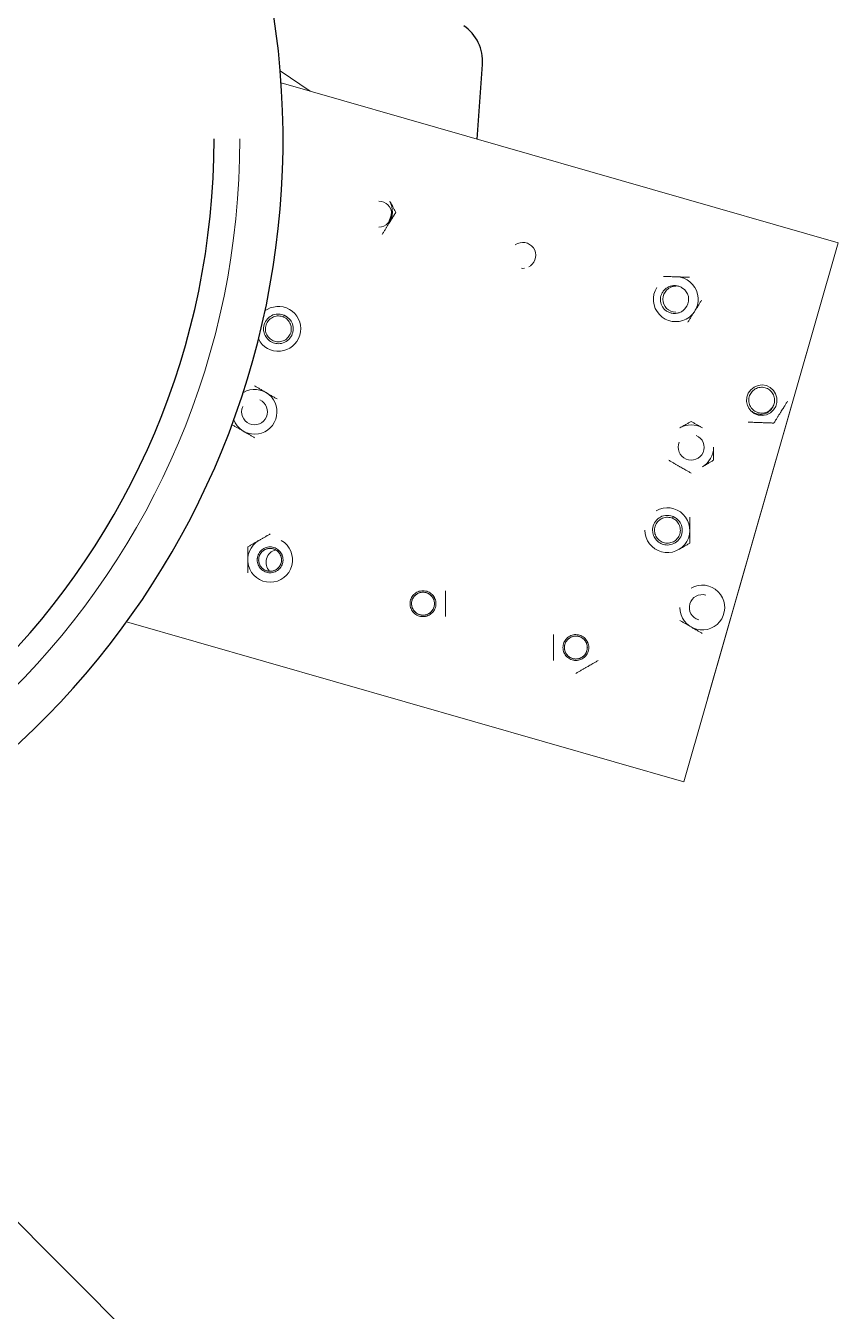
# Model space of a CAD drawing. Header units: millimetres. Extents: x -635 to 515, y -448 to 489.
# Drawn here: x 171.8 to 266.1, y 257.6 to 406.6 of the extents above; entities that cross this region are included whole.
import ezdxf

# ---------------------------------------------------------------- set-up
doc = ezdxf.new("R2010")
doc.units = ezdxf.units.MM

msp = doc.modelspace()

# ---------------------------------------------------------------- linework, layer by layer
at = {"color": 144, "linetype": 'Continuous', "lineweight": 18}
for p, q in [((201.348, 401.376), (204.801, 399.012)), ((266.051, 381.449), (201.454, 399.972)), ((248.134, 318.967), (266.051, 381.449)), ((230.424, 378.811), (230.176, 378.647)), ((229.479, 378.475), (229.339, 378.482)), ((229.68, 378.489), (229.479, 378.475)), ((248.474, 374.096), (248.475, 374.098)), ((199.834, 373.709), (199.567, 373.532)), ((201.729, 372.835), (201.815, 373.034)), ((263.296, 371.839), (250.892, 328.582)), ((263.295, 371.839), (263.296, 371.839)), ((263.296, 371.839), (263.309, 371.887)), ((197.077, 364.096), (197.032, 364.069)), ((258.447, 362.396), (258.241, 362.176)), ((258.495, 362.478), (258.32, 362.222)), ((246.834, 349.498), (246.92, 349.697)), ((198.675, 344.685), (198.7, 344.959)), ((201.56, 345.26), (201.402, 345.194)), ((201.675, 344.685), (201.65, 344.412)), ((219.286, 340.177), (219.127, 340.111)), ((183.537, 337.49), (248.134, 318.967)), ((218.439, 338.202), (217.902, 338.102)), ((237.012, 335.094), (236.853, 335.029)), ((250.892, 328.582), (250.878, 328.534))]:
    msp.add_line(p, q, dxfattribs=at)
at = {"color": 7, "linetype": 'Continuous', "lineweight": 25}
for p, q in [((224.167, 393.459), (224.795, 402.113)), ((235.527, 203.251), (136.014, 302.764))]:
    msp.add_line(p, q, dxfattribs=at)
at = {"color": 8, "linetype": 'Continuous', "lineweight": 25}
msp.add_line((250.892, 328.582), (250.892, 328.582), dxfattribs=at)
at = {"color": 144, "linetype": 'Continuous', "lineweight": 18, "flags": 128}
for points in [[(214.252, 385.037), (214.217, 384.645), (213.883, 383.752)], [(255.683, 362.26), (255.898, 361.964), (256.294, 361.655), (256.758, 361.47), (257.236, 361.421), (257.72, 361.506), (258.172, 361.727), (258.538, 362.061), (258.791, 362.467), (258.928, 362.944), (258.927, 363.447), (258.789, 363.919), (258.534, 364.326), (258.163, 364.66), (257.711, 364.878), (257.233, 364.961), (256.75, 364.91), (256.285, 364.721), (255.893, 364.412), (255.612, 364.023), (255.444, 363.561), (255.409, 363.059), (255.515, 362.575), (255.741, 362.153), (255.741, 362.153)], [(219.135, 340.456), (219.288, 340.176), (219.293, 340.163)]]:
    msp.add_lwpolyline(points, dxfattribs=at)
at = {"color": 7, "linetype": 'Continuous', "lineweight": 25}
for centre, radius, start, end in [((106.175, 393.483), 95.5, 279.46226, 260.53774), ((219.808, 402.474), 5, 355.85087, 55.60087), ((106.175, 393.483), 87.5, 180, 0)]:
    msp.add_arc(centre, radius, start, end, dxfattribs=at)
at = {"color": 144, "linetype": 'Continuous', "lineweight": 18}
for centre, radius, start, end in [((106.175, 393.483), 90.5, 180, 0), ((212.777, 384.764), 1.5, 270, 90), ((211.752, 385.058), 2.598, 328, 28), ((229.477, 379.976), 1.5, 305.47733, 125.47733), ((247.203, 374.893), 2.598, 148, 88), ((247.203, 374.893), 1.5, 90, 270), ((247.203, 374.893), 1.5, 328, 57.93125), ((201.133, 371.459), 2.598, 206.83874, 120), ((198.376, 361.846), 2.598, 200.96831, 120), ((198.376, 361.846), 1.5, 156.57723, 66.57723), ((248.994, 357.735), 2.598, 60, 120), ((248.994, 357.735), 1.5, 156.57723, 66.57723), ((248.994, 357.735), 2.598, 300, 0), ((246.237, 348.122), 2.598, 180, 120), ((200.175, 344.685), 2.598, 120, 60), ((201.2, 344.391), 1.5, 104.15523, 223.21807), ((250.284, 339.159), 2.598, 180, 120), ((250.284, 339.159), 1.5, 73.93071, 253.93071)]:
    msp.add_arc(centre, radius, start, end, dxfattribs=at)
for points, knots in [([(214.75, 384.954), (214.721, 385.008), (214.664, 385.115), (214.578, 385.276), (214.494, 385.435), (214.398, 385.616), (214.289, 385.821), (214.167, 386.05), (214.086, 386.202), (214.046, 386.278)], [0, 0, 0, 0, 0.1309632, 0.2572131, 0.3794934, 0.4986684, 0.6696844, 0.8353143, 1, 1, 1, 1]), ([(213.955, 383.682), (213.928, 383.639), (213.874, 383.552), (213.793, 383.423), (213.711, 383.292), (213.629, 383.159), (213.51, 382.969), (213.351, 382.715), (213.226, 382.514), (213.16, 382.41)], [0, 0, 0, 0, 0.0967737, 0.1947382, 0.2942162, 0.3955159, 0.4989293, 0.7384063, 1, 1, 1, 1]), ([(245.795, 377.542), (245.857, 377.539), (245.98, 377.535), (246.165, 377.529), (246.345, 377.522), (246.55, 377.515), (246.78, 377.507), (247.038, 377.498), (247.209, 377.492), (247.294, 377.489)], [0, 0, 0, 0, 0.1337424, 0.2617863, 0.3843849, 0.5018266, 0.6725879, 0.8381708, 1, 1, 1, 1]), ([(247.294, 377.489), (247.344, 377.488), (247.447, 377.484), (247.6, 377.479), (247.755, 377.473), (247.912, 377.468), (248.136, 377.46), (248.435, 377.449), (248.67, 377.441), (248.793, 377.437)], [0, 0, 0, 0, 0.0972349, 0.1956767, 0.2956528, 0.3974755, 0.5014407, 0.7397661, 1, 1, 1, 1]), ([(245.455, 375.177), (245.467, 375.221), (245.49, 375.307), (245.538, 375.433), (245.603, 375.576), (245.693, 375.732), (245.854, 375.949), (246.103, 376.179), (246.46, 376.375), (246.854, 376.477), (247.194, 376.48), (247.459, 376.432), (247.651, 376.368), (247.835, 376.281), (247.944, 376.203), (247.999, 376.164)], [0, 0, 0, 0, 0.0416373, 0.0831956, 0.124912, 0.1879945, 0.2501768, 0.3750416, 0.4995911, 0.6247574, 0.7496645, 0.81224, 0.87495, 0.9374409, 1, 1, 1, 1]), ([(245.455, 375.177), (245.418, 374.947), (245.426, 374.711), (245.534, 374.258), (245.632, 374.044), (245.769, 373.855)], [0, 0, 0, 0, 0.5, 0.5, 1, 1, 1, 1]), ([(248.474, 374.096), (248.458, 374.067), (248.426, 374.008), (248.371, 373.923), (248.311, 373.842), (248.225, 373.74), (248.105, 373.623), (247.891, 373.462), (247.588, 373.314), (247.192, 373.236), (246.789, 373.257), (246.466, 373.351), (246.226, 373.469), (246.058, 373.579), (245.903, 373.706), (245.814, 373.805), (245.769, 373.855)], [0, 0, 0, 0, 0.0314104, 0.0627411, 0.0941223, 0.1256839, 0.188201, 0.2507377, 0.375634, 0.5005637, 0.6253092, 0.7498787, 0.8124136, 0.8751254, 0.9375123, 1, 1, 1, 1]), ([(250.201, 374.788), (250.168, 374.735), (250.103, 374.631), (250.005, 374.475), (249.91, 374.322), (249.802, 374.149), (249.679, 373.953), (249.542, 373.733), (249.451, 373.588), (249.406, 373.516)], [0, 0, 0, 0, 0.13335788, 0.26104769, 0.3833203, 0.50046135, 0.67171409, 0.83774862, 1, 1, 1, 1]), ([(202.048, 372.879), (201.959, 372.939), (201.793, 373.051), (201.708, 373.089), (200.841, 373.241), (200.156, 372.927), (199.594, 372.354), (199.38, 371.647), (199.448, 370.976), (199.727, 370.405), (200.209, 369.962), (200.837, 369.725), (201.544, 369.739), (202.23, 370.063), (202.73, 370.682), (202.909, 371.458), (202.74, 372.178), (202.349, 372.734), (201.991, 372.935), (201.815, 373.034)], [0, 0, 0, 0, 0.04326658, 0.08028903, 0.14791826, 0.21518737, 0.2815987, 0.3497313, 0.40128149, 0.45478762, 0.5124599, 0.5682125, 0.62627653, 0.69285297, 0.75994858, 0.8277082, 0.89368986, 0.94764772, 1, 1, 1, 1]), ([(201.729, 372.835), (201.549, 372.913), (201.353, 372.955), (200.96, 372.962), (200.764, 372.926), (200.398, 372.781), (200.23, 372.673), (199.948, 372.4), (199.834, 372.235), (199.756, 372.055)], [0, 0, 0, 0, 0.25, 0.25, 0.5, 0.5, 0.75, 0.75, 1, 1, 1, 1]), ([(200.536, 370.082), (200.708, 370.008), (200.904, 369.963), (201.304, 369.955), (201.507, 369.993), (201.782, 370.103), (201.869, 370.148), (202.029, 370.252), (202.102, 370.31), (202.311, 370.511), (202.429, 370.678), (202.589, 371.047), (202.63, 371.247), (202.634, 371.537), (202.626, 371.63), (202.592, 371.818), (202.566, 371.912), (202.458, 372.188), (202.347, 372.362), (202.068, 372.648), (201.901, 372.76), (201.729, 372.835)], [0, 0, 0, 0, 0.125, 0.125, 0.25, 0.25, 0.3125, 0.3125, 0.375, 0.375, 0.5, 0.5, 0.625, 0.625, 0.6875, 0.6875, 0.75, 0.75, 0.875, 0.875, 1, 1, 1, 1]), ([(249.406, 373.516), (249.379, 373.473), (249.326, 373.387), (249.244, 373.257), (249.163, 373.126), (249.08, 372.994), (248.961, 372.803), (248.802, 372.549), (248.677, 372.349), (248.611, 372.244)], [0, 0, 0, 0, 0.0967737, 0.1947382, 0.2942162, 0.3955159, 0.4989293, 0.7384063, 1, 1, 1, 1]), ([(199.756, 372.055), (199.676, 371.87), (199.635, 371.67), (199.631, 371.38), (199.639, 371.287), (199.673, 371.099), (199.699, 371.005), (199.807, 370.729), (199.918, 370.555), (200.198, 370.269), (200.364, 370.157), (200.536, 370.082)], [0, 0, 0, 0, 0.25, 0.25, 0.375, 0.375, 0.5, 0.5, 0.75, 0.75, 1, 1, 1, 1]), ([(198.376, 364.846), (198.431, 364.815), (198.537, 364.753), (198.697, 364.661), (198.853, 364.57), (199.031, 364.468), (199.231, 364.353), (199.454, 364.224), (199.602, 364.138), (199.675, 364.096)], [0, 0, 0, 0, 0.1337424, 0.2617863, 0.3843849, 0.5018266, 0.6725879, 0.8381708, 1, 1, 1, 1]), ([(199.675, 364.096), (199.719, 364.071), (199.808, 364.019), (199.941, 363.942), (200.075, 363.865), (200.211, 363.787), (200.406, 363.674), (200.664, 363.525), (200.868, 363.407), (200.974, 363.346)], [0, 0, 0, 0, 0.0972349, 0.1956767, 0.2956528, 0.3974755, 0.5014407, 0.7397661, 1, 1, 1, 1]), ([(258.446, 362.394), (258.346, 362.235), (258.211, 362.087), (257.885, 361.855), (257.697, 361.771), (257.408, 361.706), (257.311, 361.694), (257.121, 361.689), (257.027, 361.695), (256.741, 361.742), (256.549, 361.813), (256.209, 362.026), (256.061, 362.168), (255.894, 362.404), (255.848, 362.485), (255.769, 362.659), (255.738, 362.751), (255.67, 363.039), (255.663, 363.246), (255.73, 363.64), (255.804, 363.827), (255.903, 363.986)], [0, 0, 0, 0, 0.125, 0.125, 0.25, 0.25, 0.3125, 0.3125, 0.375, 0.375, 0.5, 0.5, 0.625, 0.625, 0.6875, 0.6875, 0.75, 0.75, 0.875, 0.875, 1, 1, 1, 1]), ([(255.903, 363.986), (256.002, 364.145), (256.138, 364.293), (256.463, 364.526), (256.652, 364.61), (256.941, 364.676), (257.038, 364.688), (257.228, 364.693), (257.321, 364.687), (257.607, 364.64), (257.799, 364.569), (258.14, 364.356), (258.288, 364.215), (258.455, 363.978), (258.502, 363.897), (258.581, 363.724), (258.612, 363.631), (258.68, 363.343), (258.687, 363.136), (258.62, 362.742), (258.546, 362.555), (258.447, 362.396)], [0, 0, 0, 0, 0.125, 0.125, 0.25, 0.25, 0.3125, 0.3125, 0.375, 0.375, 0.5, 0.5, 0.625, 0.625, 0.6875, 0.6875, 0.75, 0.75, 0.875, 0.875, 1, 1, 1, 1]), ([(255.741, 362.153), (255.769, 362.121), (255.836, 362.045), (255.968, 361.926), (256.15, 361.794), (256.365, 361.681), (256.577, 361.608), (256.838, 361.551), (257.143, 361.535), (257.539, 361.605), (257.887, 361.766), (258.162, 361.992), (258.335, 362.198), (258.413, 362.335), (258.446, 362.394)], [0, 0, 0, 0, 0.0399596, 0.0951266, 0.1654042, 0.2500969, 0.3220728, 0.3748905, 0.4996517, 0.6047637, 0.7494378, 0.8530684, 0.9362775, 1, 1, 1, 1]), ([(260.173, 363.086), (260.14, 363.033), (260.075, 362.929), (259.977, 362.773), (259.882, 362.62), (259.774, 362.447), (259.651, 362.251), (259.514, 362.031), (259.423, 361.886), (259.378, 361.814)], [0, 0, 0, 0, 0.1333579, 0.2610477, 0.3833203, 0.5004614, 0.6717141, 0.8377486, 1, 1, 1, 1]), ([(248.994, 360.735), (248.94, 360.704), (248.836, 360.643), (248.678, 360.552), (248.522, 360.462), (248.344, 360.359), (248.144, 360.243), (247.919, 360.114), (247.769, 360.028), (247.695, 359.985)], [0, 0, 0, 0, 0.1309632, 0.2572131, 0.3794934, 0.4986684, 0.6696844, 0.8353143, 1, 1, 1, 1]), ([(250.293, 359.985), (250.248, 360.01), (250.159, 360.061), (250.026, 360.138), (249.893, 360.215), (249.759, 360.292), (249.564, 360.405), (249.305, 360.555), (249.1, 360.673), (248.994, 360.735)], [0, 0, 0, 0, 0.09837072, 0.19642284, 0.29514233, 0.39547612, 0.49831059, 0.74115596, 1, 1, 1, 1]), ([(257.084, 360.594), (257.034, 360.596), (256.931, 360.6), (256.778, 360.605), (256.623, 360.61), (256.466, 360.616), (256.242, 360.624), (255.943, 360.634), (255.708, 360.642), (255.585, 360.647)], [0, 0, 0, 0, 0.09723489, 0.19567673, 0.29565276, 0.39747547, 0.50144066, 0.73976614, 1, 1, 1, 1]), ([(259.378, 361.814), (259.352, 361.771), (259.298, 361.685), (259.216, 361.555), (259.135, 361.424), (259.052, 361.292), (258.933, 361.101), (258.774, 360.847), (258.649, 360.647), (258.583, 360.542)], [0, 0, 0, 0, 0.0967737, 0.1947382, 0.2942162, 0.3955159, 0.4989293, 0.7384063, 1, 1, 1, 1]), ([(197.077, 359.596), (197.033, 359.621), (196.945, 359.672), (196.811, 359.749), (196.677, 359.827), (196.541, 359.905), (196.347, 360.018), (196.088, 360.167), (195.885, 360.284), (195.778, 360.346)], [0, 0, 0, 0, 0.0972349, 0.1956767, 0.2956528, 0.3974755, 0.5014407, 0.7397661, 1, 1, 1, 1]), ([(198.376, 358.846), (198.322, 358.877), (198.215, 358.939), (198.055, 359.031), (197.899, 359.121), (197.722, 359.224), (197.522, 359.339), (197.299, 359.468), (197.15, 359.554), (197.077, 359.596)], [0, 0, 0, 0, 0.1337424, 0.2617863, 0.3843849, 0.5018266, 0.6725879, 0.8381708, 1, 1, 1, 1]), ([(258.583, 360.542), (258.521, 360.544), (258.398, 360.548), (258.213, 360.555), (258.033, 360.561), (257.828, 360.568), (257.598, 360.576), (257.34, 360.585), (257.169, 360.591), (257.084, 360.594)], [0, 0, 0, 0, 0.1337424, 0.2617863, 0.3843849, 0.5018266, 0.6725879, 0.8381708, 1, 1, 1, 1]), ([(251.592, 356.235), (251.592, 356.296), (251.592, 356.418), (251.592, 356.601), (251.592, 356.782), (251.592, 356.988), (251.592, 357.219), (251.592, 357.477), (251.592, 357.649), (251.592, 357.735)], [0, 0, 0, 0, 0.1316528, 0.25854202, 0.38142455, 0.50118051, 0.67130344, 0.83611621, 1, 1, 1, 1]), ([(247.695, 355.485), (247.651, 355.51), (247.562, 355.561), (247.429, 355.638), (247.294, 355.716), (247.159, 355.794), (246.964, 355.906), (246.706, 356.055), (246.502, 356.173), (246.396, 356.235)], [0, 0, 0, 0, 0.0972349, 0.1956767, 0.2956528, 0.3974755, 0.5014407, 0.7397661, 1, 1, 1, 1]), ([(250.293, 355.485), (250.337, 355.51), (250.426, 355.562), (250.559, 355.639), (250.692, 355.715), (250.826, 355.793), (251.022, 355.905), (251.281, 356.055), (251.486, 356.173), (251.592, 356.235)], [0, 0, 0, 0, 0.0983707, 0.1964228, 0.2951423, 0.3954761, 0.4983106, 0.741156, 1, 1, 1, 1]), ([(248.994, 354.735), (248.939, 354.766), (248.833, 354.827), (248.673, 354.92), (248.517, 355.01), (248.339, 355.112), (248.139, 355.228), (247.916, 355.357), (247.768, 355.442), (247.695, 355.485)], [0, 0, 0, 0, 0.1337424, 0.2617863, 0.3843849, 0.5018266, 0.6725879, 0.8381708, 1, 1, 1, 1]), ([(247.153, 349.542), (247.064, 349.603), (246.898, 349.715), (246.813, 349.753), (245.945, 349.904), (245.261, 349.591), (244.699, 349.017), (244.484, 348.311), (244.553, 347.64), (244.832, 347.068), (245.314, 346.625), (245.942, 346.388), (246.649, 346.403), (247.335, 346.726), (247.835, 347.346), (248.014, 348.122), (247.845, 348.841), (247.454, 349.397), (247.096, 349.598), (246.92, 349.697)], [0, 0, 0, 0, 0.04326658, 0.08028903, 0.14791826, 0.21518737, 0.2815987, 0.3497313, 0.40128149, 0.45478762, 0.5124599, 0.5682125, 0.62627653, 0.69285297, 0.75994858, 0.8277082, 0.89368986, 0.94764772, 1, 1, 1, 1]), ([(244.861, 348.718), (244.781, 348.534), (244.74, 348.333), (244.736, 348.044), (244.744, 347.95), (244.778, 347.763), (244.804, 347.669), (244.912, 347.393), (245.023, 347.219), (245.302, 346.932), (245.469, 346.82), (245.641, 346.746)], [0, 0, 0, 0, 0.25, 0.25, 0.375, 0.375, 0.5, 0.5, 0.75, 0.75, 1, 1, 1, 1]), ([(246.834, 349.498), (246.654, 349.576), (246.458, 349.619), (246.065, 349.625), (245.868, 349.589), (245.503, 349.445), (245.335, 349.336), (245.053, 349.063), (244.939, 348.898), (244.861, 348.718)], [0, 0, 0, 0, 0.25, 0.25, 0.5, 0.5, 0.75, 0.75, 1, 1, 1, 1]), ([(245.641, 346.746), (245.813, 346.671), (246.009, 346.626), (246.409, 346.618), (246.612, 346.656), (246.887, 346.766), (246.974, 346.812), (247.134, 346.915), (247.207, 346.973), (247.416, 347.174), (247.534, 347.341), (247.694, 347.71), (247.735, 347.911), (247.738, 348.2), (247.731, 348.293), (247.697, 348.481), (247.671, 348.575), (247.563, 348.851), (247.452, 349.025), (247.172, 349.312), (247.006, 349.424), (246.834, 349.498)], [0, 0, 0, 0, 0.125, 0.125, 0.25, 0.25, 0.3125, 0.3125, 0.375, 0.375, 0.5, 0.5, 0.625, 0.625, 0.6875, 0.6875, 0.75, 0.75, 0.875, 0.875, 1, 1, 1, 1]), ([(248.835, 349.622), (248.835, 349.559), (248.835, 349.437), (248.835, 349.252), (248.835, 349.072), (248.835, 348.868), (248.835, 348.637), (248.835, 348.378), (248.835, 348.207), (248.835, 348.122)], [0, 0, 0, 0, 0.1333579, 0.2610477, 0.3833203, 0.5004614, 0.6717141, 0.8377486, 1, 1, 1, 1]), ([(198.876, 346.935), (198.92, 346.961), (199.008, 347.012), (199.142, 347.089), (199.276, 347.166), (199.412, 347.245), (199.606, 347.357), (199.865, 347.506), (200.068, 347.624), (200.175, 347.685)], [0, 0, 0, 0, 0.0972349, 0.1956767, 0.2956528, 0.3974755, 0.5014407, 0.7397661, 1, 1, 1, 1]), ([(248.835, 348.122), (248.835, 348.071), (248.835, 347.97), (248.835, 347.817), (248.835, 347.662), (248.835, 347.506), (248.835, 347.282), (248.835, 346.982), (248.835, 346.745), (248.835, 346.622)], [0, 0, 0, 0, 0.09677371, 0.19473821, 0.29421619, 0.3955159, 0.49892928, 0.73840627, 1, 1, 1, 1]), ([(197.577, 346.185), (197.631, 346.217), (197.738, 346.278), (197.898, 346.371), (198.054, 346.461), (198.231, 346.563), (198.431, 346.679), (198.654, 346.808), (198.803, 346.893), (198.876, 346.935)], [0, 0, 0, 0, 0.1337424, 0.2617863, 0.3843849, 0.5018266, 0.6725879, 0.8381708, 1, 1, 1, 1]), ([(197.577, 344.685), (197.577, 344.736), (197.577, 344.838), (197.577, 344.991), (197.577, 345.145), (197.577, 345.301), (197.577, 345.526), (197.577, 345.825), (197.577, 346.062), (197.577, 346.185)], [0, 0, 0, 0, 0.0967737, 0.1947382, 0.2942162, 0.3955159, 0.4989293, 0.7384063, 1, 1, 1, 1]), ([(198.789, 344.111), (198.717, 344.284), (198.676, 344.48), (198.674, 344.881), (198.715, 345.083), (198.83, 345.356), (198.876, 345.442), (198.982, 345.6), (199.042, 345.673), (199.246, 345.879), (199.415, 345.994), (199.786, 346.148), (199.987, 346.186), (200.277, 346.185), (200.37, 346.176), (200.557, 346.139), (200.651, 346.111), (200.925, 345.999), (201.097, 345.885), (201.379, 345.602), (201.489, 345.433), (201.56, 345.26)], [0, 0, 0, 0, 0.125, 0.125, 0.25, 0.25, 0.3125, 0.3125, 0.375, 0.375, 0.5, 0.5, 0.625, 0.625, 0.6875, 0.6875, 0.75, 0.75, 0.875, 0.875, 1, 1, 1, 1]), ([(198.789, 344.111), (198.717, 344.284), (198.676, 344.48), (198.674, 344.881), (198.715, 345.083), (198.83, 345.356), (198.876, 345.442), (198.982, 345.6), (199.042, 345.673), (199.246, 345.879), (199.415, 345.994), (199.786, 346.148), (199.987, 346.186), (200.277, 346.185), (200.37, 346.176), (200.557, 346.139), (200.651, 346.111), (200.925, 345.999), (201.097, 345.885), (201.379, 345.602), (201.489, 345.433), (201.56, 345.26)], [0, 0, 0, 0, 0.125, 0.125, 0.25, 0.25, 0.3125, 0.3125, 0.375, 0.375, 0.5, 0.5, 0.625, 0.625, 0.6875, 0.6875, 0.75, 0.75, 0.875, 0.875, 1, 1, 1, 1]), ([(201.402, 345.194), (201.441, 345.071), (201.521, 344.821), (201.496, 344.422), (201.363, 344.05), (201.128, 343.734), (200.812, 343.497), (200.437, 343.363), (200.043, 343.345), (199.661, 343.44), (199.32, 343.643), (199.054, 343.937), (198.886, 344.293), (198.827, 344.684), (198.885, 345.077), (199.055, 345.434), (199.319, 345.726), (199.658, 345.931), (200.043, 346.026), (200.437, 346.007), (200.809, 345.875), (201.129, 345.638), (201.363, 345.32), (201.496, 344.95), (201.517, 344.554), (201.419, 344.169), (201.217, 343.832), (200.925, 343.566), (200.566, 343.395), (200.174, 343.338), (199.785, 343.396), (199.427, 343.564), (199.133, 343.831), (198.931, 344.169), (198.834, 344.551), (198.853, 344.949), (198.987, 345.321), (199.221, 345.637), (199.538, 345.873), (199.913, 346.007), (200.307, 346.026), (200.689, 345.931), (201.028, 345.727), (201.287, 345.452), (201.377, 345.231), (201.417, 345.133)], [0, 0, 0, 0, 0.0230101, 0.0468211, 0.0703977, 0.0930922, 0.1165788, 0.1404161, 0.1635622, 0.1864465, 0.2102181, 0.2338723, 0.2565985, 0.2799832, 0.3038337, 0.3271047, 0.3498943, 0.3736136, 0.3973328, 0.4201224, 0.4433934, 0.4672439, 0.4906286, 0.5133549, 0.537009, 0.5607806, 0.5836649, 0.606811, 0.6306483, 0.6541349, 0.6768294, 0.700406, 0.724217, 0.7472271, 0.7702373, 0.7940482, 0.8176248, 0.8403193, 0.863806, 0.8876432, 0.9107893, 0.9336736, 0.9574452, 0.9810994, 1, 1, 1, 1]), ([(248.835, 346.622), (248.782, 346.591), (248.678, 346.531), (248.519, 346.44), (248.364, 346.35), (248.186, 346.247), (247.985, 346.131), (247.76, 346.001), (247.611, 345.915), (247.536, 345.872)], [0, 0, 0, 0, 0.1309632, 0.2572131, 0.3794934, 0.4986684, 0.6696844, 0.8353143, 1, 1, 1, 1]), ([(197.577, 343.185), (197.577, 343.248), (197.577, 343.371), (197.577, 343.555), (197.577, 343.735), (197.577, 343.939), (197.577, 344.171), (197.577, 344.429), (197.577, 344.601), (197.577, 344.685)], [0, 0, 0, 0, 0.1333579, 0.2610477, 0.3833203, 0.5004614, 0.6717141, 0.8377486, 1, 1, 1, 1]), ([(201.56, 345.26), (201.632, 345.087), (201.674, 344.89), (201.676, 344.49), (201.635, 344.288), (201.52, 344.015), (201.473, 343.929), (201.367, 343.77), (201.308, 343.698), (201.104, 343.492), (200.935, 343.377), (200.564, 343.223), (200.363, 343.185), (200.073, 343.186), (199.98, 343.195), (199.793, 343.232), (199.699, 343.259), (199.425, 343.371), (199.253, 343.486), (198.97, 343.769), (198.861, 343.938), (198.789, 344.111)], [0, 0, 0, 0, 0.125, 0.125, 0.25, 0.25, 0.3125, 0.3125, 0.375, 0.375, 0.5, 0.5, 0.625, 0.625, 0.6875, 0.6875, 0.75, 0.75, 0.875, 0.875, 1, 1, 1, 1]), ([(201.56, 345.26), (201.632, 345.087), (201.674, 344.89), (201.676, 344.49), (201.635, 344.288), (201.52, 344.015), (201.473, 343.929), (201.367, 343.77), (201.308, 343.698), (201.104, 343.492), (200.935, 343.377), (200.564, 343.223), (200.363, 343.185), (200.073, 343.186), (199.98, 343.195), (199.793, 343.232), (199.699, 343.259), (199.425, 343.371), (199.253, 343.486), (198.97, 343.769), (198.861, 343.938), (198.789, 344.111)], [0, 0, 0, 0, 0.125, 0.125, 0.25, 0.25, 0.3125, 0.3125, 0.375, 0.375, 0.5, 0.5, 0.625, 0.625, 0.6875, 0.6875, 0.75, 0.75, 0.875, 0.875, 1, 1, 1, 1]), ([(216.515, 339.028), (216.443, 339.201), (216.401, 339.398), (216.4, 339.798), (216.441, 340), (216.555, 340.273), (216.602, 340.359), (216.708, 340.518), (216.767, 340.59), (216.971, 340.796), (217.14, 340.911), (217.512, 341.065), (217.713, 341.103), (218.002, 341.102), (218.096, 341.093), (218.282, 341.056), (218.376, 341.029), (218.65, 340.917), (218.823, 340.802), (219.105, 340.519), (219.214, 340.35), (219.286, 340.177)], [0, 0, 0, 0, 0.125, 0.125, 0.25, 0.25, 0.3125, 0.3125, 0.375, 0.375, 0.5, 0.5, 0.625, 0.625, 0.6875, 0.6875, 0.75, 0.75, 0.875, 0.875, 1, 1, 1, 1]), ([(216.515, 339.028), (216.443, 339.201), (216.401, 339.398), (216.4, 339.798), (216.441, 340), (216.555, 340.273), (216.602, 340.359), (216.708, 340.518), (216.767, 340.59), (216.971, 340.796), (217.14, 340.911), (217.512, 341.065), (217.713, 341.103), (218.002, 341.102), (218.096, 341.093), (218.282, 341.056), (218.376, 341.029), (218.65, 340.917), (218.823, 340.802), (219.105, 340.519), (219.214, 340.35), (219.286, 340.177)], [0, 0, 0, 0, 0.125, 0.125, 0.25, 0.25, 0.3125, 0.3125, 0.375, 0.375, 0.5, 0.5, 0.625, 0.625, 0.6875, 0.6875, 0.75, 0.75, 0.875, 0.875, 1, 1, 1, 1]), ([(219.286, 340.177), (219.358, 340.004), (219.4, 339.808), (219.401, 339.407), (219.36, 339.205), (219.246, 338.932), (219.199, 338.846), (219.093, 338.688), (219.034, 338.615), (218.83, 338.409), (218.661, 338.294), (218.289, 338.14), (218.088, 338.102), (217.799, 338.103), (217.706, 338.112), (217.519, 338.149), (217.425, 338.177), (217.151, 338.289), (216.978, 338.403), (216.696, 338.686), (216.587, 338.855), (216.515, 339.028)], [0, 0, 0, 0, 0.125, 0.125, 0.25, 0.25, 0.3125, 0.3125, 0.375, 0.375, 0.5, 0.5, 0.625, 0.625, 0.6875, 0.6875, 0.75, 0.75, 0.875, 0.875, 1, 1, 1, 1]), ([(219.286, 340.177), (219.358, 340.004), (219.4, 339.808), (219.401, 339.407), (219.36, 339.205), (219.246, 338.932), (219.199, 338.846), (219.093, 338.688), (219.034, 338.615), (218.83, 338.409), (218.661, 338.294), (218.289, 338.14), (218.088, 338.102), (217.799, 338.103), (217.706, 338.112), (217.519, 338.149), (217.425, 338.177), (217.151, 338.289), (216.978, 338.403), (216.696, 338.686), (216.587, 338.855), (216.515, 339.028)], [0, 0, 0, 0, 0.125, 0.125, 0.25, 0.25, 0.3125, 0.3125, 0.375, 0.375, 0.5, 0.5, 0.625, 0.625, 0.6875, 0.6875, 0.75, 0.75, 0.875, 0.875, 1, 1, 1, 1]), ([(219.127, 340.111), (219.167, 339.989), (219.246, 339.739), (219.221, 339.339), (219.089, 338.967), (218.854, 338.651), (218.537, 338.415), (218.163, 338.281), (217.769, 338.262), (217.386, 338.357), (217.045, 338.56), (216.78, 338.855), (216.612, 339.21), (216.553, 339.601), (216.611, 339.995), (216.781, 340.351), (217.045, 340.643), (217.384, 340.848), (217.769, 340.944), (218.162, 340.924), (218.534, 340.792), (218.854, 340.555), (219.089, 340.237), (219.222, 339.867), (219.242, 339.471), (219.145, 339.086), (218.942, 338.749), (218.651, 338.483), (218.291, 338.312), (217.9, 338.256), (217.511, 338.313), (217.153, 338.481), (216.858, 338.748), (216.656, 339.087), (216.56, 339.469), (216.578, 339.866), (216.713, 340.238), (216.947, 340.554), (217.264, 340.791), (217.639, 340.925), (218.032, 340.943), (218.415, 340.849), (218.752, 340.643), (218.988, 340.403), (219.064, 340.223), (219.089, 340.164)], [0, 0, 0, 0, 0.0231849, 0.0471767, 0.0709323, 0.0937992, 0.1174642, 0.1414825, 0.1648044, 0.1878625, 0.2118146, 0.2356485, 0.2585473, 0.2821096, 0.3061412, 0.329589, 0.3525517, 0.3764511, 0.4003505, 0.4233131, 0.4467609, 0.4707925, 0.4943548, 0.5172537, 0.5410875, 0.5650396, 0.5880977, 0.6114196, 0.6354379, 0.6591029, 0.6819698, 0.7057254, 0.7297172, 0.7529021, 0.776087, 0.8000788, 0.8238344, 0.8467013, 0.8703663, 0.8943847, 0.9177066, 0.9407646, 0.9647167, 0.9885506, 1, 1, 1, 1]), ([(220.499, 341.103), (220.499, 341.04), (220.499, 340.917), (220.499, 340.733), (220.499, 340.553), (220.499, 340.348), (220.499, 340.117), (220.499, 339.859), (220.499, 339.687), (220.499, 339.603)], [0, 0, 0, 0, 0.1333579, 0.2610477, 0.3833203, 0.5004614, 0.6717141, 0.8377486, 1, 1, 1, 1]), ([(220.499, 339.603), (220.499, 339.552), (220.499, 339.45), (220.499, 339.297), (220.499, 339.143), (220.499, 338.987), (220.499, 338.762), (220.499, 338.463), (220.499, 338.226), (220.499, 338.103)], [0, 0, 0, 0, 0.09677371, 0.19473821, 0.29421619, 0.3955159, 0.49892928, 0.73840627, 1, 1, 1, 1]), ([(248.985, 336.909), (248.941, 336.935), (248.853, 336.986), (248.719, 337.063), (248.585, 337.14), (248.449, 337.219), (248.255, 337.331), (247.996, 337.48), (247.792, 337.598), (247.686, 337.659)], [0, 0, 0, 0, 0.0972349, 0.1956767, 0.2956528, 0.3974755, 0.5014407, 0.7397661, 1, 1, 1, 1]), ([(250.284, 336.159), (250.23, 336.191), (250.123, 336.252), (249.963, 336.345), (249.807, 336.435), (249.63, 336.537), (249.43, 336.653), (249.206, 336.781), (249.058, 336.867), (248.985, 336.909)], [0, 0, 0, 0, 0.1337424, 0.2617863, 0.3843849, 0.5018266, 0.6725879, 0.8381708, 1, 1, 1, 1]), ([(233.028, 334.52), (233.028, 334.57), (233.028, 334.672), (233.028, 334.825), (233.028, 334.98), (233.028, 335.136), (233.028, 335.36), (233.028, 335.66), (233.028, 335.896), (233.028, 336.02)], [0, 0, 0, 0, 0.0967737, 0.1947382, 0.2942162, 0.3955159, 0.4989293, 0.7384063, 1, 1, 1, 1]), ([(234.241, 333.945), (234.169, 334.118), (234.127, 334.315), (234.126, 334.715), (234.166, 334.918), (234.281, 335.191), (234.328, 335.277), (234.434, 335.435), (234.493, 335.507), (234.697, 335.713), (234.866, 335.828), (235.237, 335.982), (235.438, 336.021), (235.728, 336.02), (235.821, 336.01), (236.008, 335.974), (236.102, 335.946), (236.376, 335.834), (236.548, 335.72), (236.831, 335.436), (236.94, 335.268), (237.012, 335.094)], [0, 0, 0, 0, 0.125, 0.125, 0.25, 0.25, 0.3125, 0.3125, 0.375, 0.375, 0.5, 0.5, 0.625, 0.625, 0.6875, 0.6875, 0.75, 0.75, 0.875, 0.875, 1, 1, 1, 1]), ([(234.241, 333.945), (234.169, 334.118), (234.127, 334.315), (234.126, 334.715), (234.166, 334.918), (234.281, 335.191), (234.328, 335.277), (234.434, 335.435), (234.493, 335.507), (234.697, 335.713), (234.866, 335.828), (235.237, 335.982), (235.438, 336.021), (235.728, 336.02), (235.821, 336.01), (236.008, 335.974), (236.102, 335.946), (236.376, 335.834), (236.548, 335.72), (236.831, 335.436), (236.94, 335.268), (237.012, 335.094)], [0, 0, 0, 0, 0.125, 0.125, 0.25, 0.25, 0.3125, 0.3125, 0.375, 0.375, 0.5, 0.5, 0.625, 0.625, 0.6875, 0.6875, 0.75, 0.75, 0.875, 0.875, 1, 1, 1, 1]), ([(236.853, 335.029), (236.892, 334.906), (236.972, 334.656), (236.947, 334.256), (236.814, 333.885), (236.58, 333.568), (236.263, 333.332), (235.888, 333.198), (235.494, 333.179), (235.112, 333.274), (234.771, 333.478), (234.506, 333.772), (234.338, 334.128), (234.278, 334.518), (234.337, 334.912), (234.506, 335.268), (234.77, 335.56), (235.11, 335.765), (235.495, 335.861), (235.888, 335.841), (236.26, 335.709), (236.58, 335.472), (236.814, 335.155), (236.947, 334.784), (236.968, 334.389), (236.871, 334.004), (236.668, 333.666), (236.377, 333.4), (236.017, 333.23), (235.626, 333.173), (235.237, 333.23), (234.878, 333.398), (234.584, 333.666), (234.382, 334.004), (234.285, 334.386), (234.304, 334.783), (234.438, 335.155), (234.673, 335.471), (234.989, 335.708), (235.364, 335.842), (235.758, 335.86), (236.141, 335.766), (236.478, 335.56), (236.714, 335.32), (236.79, 335.14), (236.815, 335.082)], [0, 0, 0, 0, 0.0231849, 0.0471767, 0.0709323, 0.0937992, 0.1174642, 0.1414825, 0.1648044, 0.1878625, 0.2118146, 0.2356485, 0.2585473, 0.2821096, 0.3061412, 0.329589, 0.3525517, 0.3764511, 0.4003505, 0.4233131, 0.4467609, 0.4707925, 0.4943548, 0.5172537, 0.5410875, 0.5650396, 0.5880977, 0.6114196, 0.6354379, 0.6591029, 0.6819698, 0.7057254, 0.7297172, 0.7529021, 0.776087, 0.8000788, 0.8238344, 0.8467013, 0.8703663, 0.8943847, 0.9177066, 0.9407646, 0.9647167, 0.9885506, 1, 1, 1, 1]), ([(233.028, 333.02), (233.028, 333.082), (233.028, 333.205), (233.028, 333.39), (233.028, 333.569), (233.028, 333.774), (233.028, 334.005), (233.028, 334.264), (233.028, 334.435), (233.028, 334.52)], [0, 0, 0, 0, 0.1333579, 0.2610477, 0.3833203, 0.5004614, 0.6717141, 0.8377486, 1, 1, 1, 1]), ([(237.012, 335.094), (237.084, 334.921), (237.126, 334.725), (237.127, 334.325), (237.086, 334.122), (236.971, 333.849), (236.925, 333.763), (236.819, 333.605), (236.759, 333.532), (236.555, 333.327), (236.386, 333.211), (236.015, 333.057), (235.814, 333.019), (235.524, 333.02), (235.431, 333.03), (235.244, 333.066), (235.15, 333.094), (234.876, 333.206), (234.704, 333.32), (234.422, 333.604), (234.312, 333.772), (234.241, 333.945)], [0, 0, 0, 0, 0.125, 0.125, 0.25, 0.25, 0.3125, 0.3125, 0.375, 0.375, 0.5, 0.5, 0.625, 0.625, 0.6875, 0.6875, 0.75, 0.75, 0.875, 0.875, 1, 1, 1, 1]), ([(237.012, 335.094), (237.084, 334.921), (237.126, 334.725), (237.127, 334.325), (237.086, 334.122), (236.971, 333.849), (236.925, 333.763), (236.819, 333.605), (236.759, 333.532), (236.555, 333.327), (236.386, 333.211), (236.015, 333.057), (235.814, 333.019), (235.524, 333.02), (235.431, 333.03), (235.244, 333.066), (235.15, 333.094), (234.876, 333.206), (234.704, 333.32), (234.422, 333.604), (234.312, 333.772), (234.241, 333.945)], [0, 0, 0, 0, 0.125, 0.125, 0.25, 0.25, 0.3125, 0.3125, 0.375, 0.375, 0.5, 0.5, 0.625, 0.625, 0.6875, 0.6875, 0.75, 0.75, 0.875, 0.875, 1, 1, 1, 1]), ([(238.224, 333.02), (238.17, 332.988), (238.063, 332.927), (237.903, 332.834), (237.747, 332.744), (237.57, 332.642), (237.37, 332.527), (237.147, 332.398), (236.998, 332.312), (236.925, 332.27)], [0, 0, 0, 0, 0.13374242, 0.26178629, 0.38438487, 0.50182661, 0.67258785, 0.83817083, 1, 1, 1, 1]), ([(236.925, 332.27), (236.881, 332.244), (236.793, 332.193), (236.659, 332.116), (236.525, 332.039), (236.389, 331.96), (236.195, 331.848), (235.937, 331.699), (235.733, 331.581), (235.626, 331.52)], [0, 0, 0, 0, 0.0972349, 0.1956767, 0.2956528, 0.3974755, 0.5014407, 0.7397661, 1, 1, 1, 1])]:
    msp.add_open_spline(points, degree=3, knots=knots, dxfattribs=at)
at = {"color": 7, "linetype": 'Continuous', "lineweight": 25}
msp.add_open_spline([(213.955, 383.682), (213.978, 383.718), (214.024, 383.792), (214.093, 383.903), (214.173, 384.031), (214.264, 384.176), (214.396, 384.387), (214.56, 384.65), (214.685, 384.85), (214.75, 384.954)], degree=3, knots=[0, 0, 0, 0, 0.08303725, 0.16636958, 0.25061227, 0.37403878, 0.49965974, 0.74187036, 1, 1, 1, 1], dxfattribs=at)

doc.saveas('drawing.dxf')
